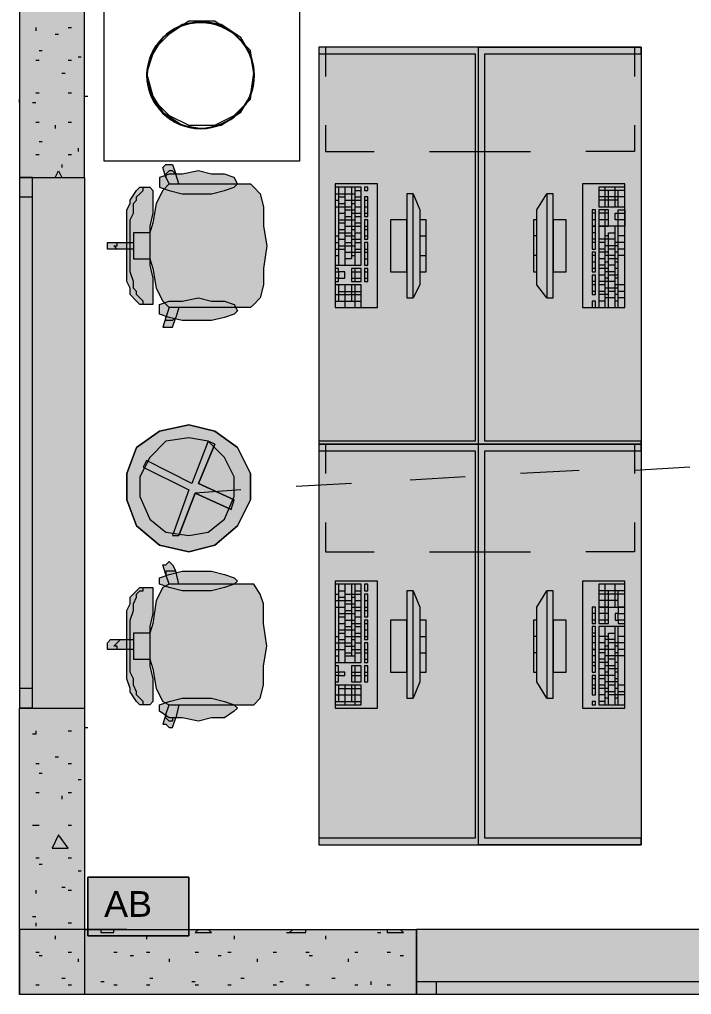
# Model space of a CAD drawing. Header units: inches. Extents: x 0.12 to 8.16, y 2.81 to 8.2.
# Drawn here: x 2.335 to 2.6792, y 4.9783 to 5.4775 of the extents above; entities that cross this region are included whole.
import ezdxf

# ---------------------------------------------------------------- set-up
doc = ezdxf.new("R2010")
doc.units = ezdxf.units.IN
doc.header["$MEASUREMENT"] = 0
for name, color, linetype, true_color in [('PDF_Geometry', 7, 'Continuous', 0x029e21), ('PDF_Solid Fills', 7, 'Continuous', 0xffffff), ('PDF_Text', 7, 'Continuous', 0x5555ff)]:
    doc.layers.add(name, color=color, linetype=linetype, true_color=true_color)
doc.styles.add('PDF F2', font='arial.ttf')

msp = doc.modelspace()

# ---------------------------------------------------------------- hatches: boundary and pattern name
at = {"layer": 'PDF_Solid Fills', "transparency": 33554559}
for points in [[(2.56833, 5.46), (2.48833, 5.46), (2.48833, 5.46333), (2.65333, 5.46333), (2.65333, 5.46), (2.57333, 5.46)], [(2.445, 5.39333), (2.45, 5.39333), (2.45333, 5.39333), (2.455, 5.39167), (2.45833, 5.38833), (2.45833, 5.38833), (2.46, 5.38167), (2.46, 5.37333), (2.46, 5.37167), (2.46167, 5.36167), (2.38, 5.36167), (2.38, 5.36333), (2.38167, 5.36333), (2.38667, 5.36333), (2.39333, 5.36333), (2.39333, 5.36833), (2.39667, 5.36833), (2.40167, 5.36833), (2.40333, 5.37333), (2.405, 5.38333), (2.40833, 5.39), (2.41167, 5.39333), (2.41, 5.39667), (2.40833, 5.40167), (2.41, 5.40333), (2.41167, 5.40333), (2.41333, 5.40333), (2.415, 5.39833), (2.41667, 5.39333)], [(2.42667, 5.4), (2.43333, 5.39833), (2.44, 5.39833), (2.445, 5.39667), (2.44667, 5.39333), (2.445, 5.39167), (2.44, 5.39), (2.43333, 5.38833), (2.42667, 5.38833), (2.41833, 5.38833), (2.41167, 5.39), (2.40667, 5.39167), (2.40667, 5.39333), (2.40667, 5.39667), (2.41167, 5.39833), (2.41833, 5.39833)], [(2.39, 5.37), (2.39, 5.38), (2.39167, 5.38333), (2.39167, 5.385), (2.395, 5.39), (2.39667, 5.39167), (2.40167, 5.39167), (2.40333, 5.39), (2.40333, 5.38833), (2.40333, 5.385), (2.40333, 5.37833), (2.40167, 5.37167), (2.40167, 5.36167), (2.39, 5.36167)], [(2.53333, 5.38833), (2.53667, 5.38833), (2.54, 5.38), (2.54, 5.375), (2.54333, 5.375), (2.54333, 5.34833), (2.54, 5.34833), (2.54, 5.34167), (2.53667, 5.335), (2.53333, 5.335), (2.53333, 5.34833), (2.525, 5.34833), (2.525, 5.375), (2.53333, 5.375)], [(2.60833, 5.335), (2.605, 5.335), (2.6, 5.34167), (2.6, 5.34833), (2.59833, 5.34833), (2.59833, 5.375), (2.6, 5.375), (2.6, 5.38), (2.605, 5.38833), (2.60833, 5.38833), (2.60833, 5.375), (2.615, 5.375), (2.615, 5.34833), (2.60833, 5.34833)], [(2.445, 5.33), (2.41667, 5.33), (2.415, 5.325), (2.41333, 5.32), (2.41167, 5.32), (2.41, 5.32), (2.40833, 5.32), (2.41, 5.325), (2.41167, 5.33), (2.40833, 5.33333), (2.405, 5.34), (2.40333, 5.35), (2.40167, 5.355), (2.39667, 5.355), (2.39333, 5.355), (2.39333, 5.36), (2.38667, 5.36), (2.38167, 5.36), (2.38, 5.36), (2.38, 5.36167), (2.46167, 5.36167), (2.46, 5.35), (2.46, 5.35), (2.46, 5.34167), (2.45833, 5.335), (2.45833, 5.335), (2.455, 5.33167), (2.45333, 5.33), (2.45, 5.33)], [(2.39, 5.35333), (2.39, 5.36167), (2.40167, 5.36167), (2.40167, 5.35167), (2.40333, 5.345), (2.40333, 5.33833), (2.40333, 5.335), (2.40333, 5.33167), (2.40167, 5.33167), (2.39667, 5.33167), (2.395, 5.33333), (2.39167, 5.33667), (2.39167, 5.34), (2.39, 5.34333)], [(2.42667, 5.32333), (2.41833, 5.32333), (2.41167, 5.325), (2.40667, 5.32667), (2.40667, 5.32833), (2.40667, 5.33167), (2.41167, 5.33333), (2.41833, 5.33333), (2.42667, 5.335), (2.43333, 5.33333), (2.44, 5.33333), (2.445, 5.33167), (2.44667, 5.32833), (2.445, 5.32667), (2.44, 5.325), (2.43333, 5.32333)], [(2.42167, 5.21333), (2.41, 5.215), (2.40167, 5.22167), (2.39667, 5.23333), (2.39667, 5.24333), (2.40167, 5.25333), (2.41, 5.26167), (2.42167, 5.26333), (2.43167, 5.26167), (2.44, 5.25333), (2.445, 5.24333), (2.445, 5.23333), (2.44, 5.22167), (2.43167, 5.215)], [(2.42167, 5.26333), (2.43167, 5.26167), (2.44, 5.25333), (2.445, 5.24333), (2.445, 5.23333), (2.44, 5.22167), (2.43167, 5.215), (2.42167, 5.21333), (2.41, 5.215), (2.40167, 5.22167), (2.39667, 5.23333), (2.39667, 5.24333), (2.40167, 5.25333), (2.41, 5.26167)], [(2.445, 5.18833), (2.45, 5.18833), (2.45333, 5.18833), (2.455, 5.18833), (2.45833, 5.18333), (2.45833, 5.18333), (2.46, 5.17833), (2.46, 5.16833), (2.46, 5.16833), (2.46167, 5.15667), (2.38, 5.15667), (2.38, 5.15833), (2.38167, 5.16), (2.38667, 5.16), (2.39333, 5.16), (2.39333, 5.16333), (2.39667, 5.16333), (2.40167, 5.16333), (2.40333, 5.16833), (2.405, 5.18), (2.40833, 5.18667), (2.41167, 5.18833), (2.41, 5.19333), (2.40833, 5.19833), (2.41, 5.19833), (2.41167, 5.2), (2.41333, 5.19833), (2.415, 5.195), (2.41667, 5.18833)], [(2.42667, 5.195), (2.43333, 5.195), (2.44, 5.19333), (2.445, 5.19167), (2.44667, 5.19), (2.445, 5.18833), (2.44, 5.18667), (2.43333, 5.185), (2.42667, 5.185), (2.41833, 5.185), (2.41167, 5.18667), (2.40667, 5.18833), (2.40667, 5.19), (2.40667, 5.19167), (2.41167, 5.19333), (2.41833, 5.195)], [(2.39, 5.165), (2.39, 5.175), (2.39167, 5.17833), (2.39167, 5.18167), (2.395, 5.185), (2.39667, 5.18667), (2.40167, 5.18667), (2.40333, 5.18667), (2.40333, 5.18333), (2.40333, 5.18), (2.40333, 5.17333), (2.40167, 5.16667), (2.40167, 5.15667), (2.39, 5.15667)], [(2.53333, 5.185), (2.53667, 5.185), (2.54, 5.17667), (2.54, 5.17), (2.54333, 5.17), (2.54333, 5.14333), (2.54, 5.14333), (2.54, 5.13833), (2.53667, 5.13), (2.53333, 5.13), (2.53333, 5.14333), (2.525, 5.14333), (2.525, 5.17), (2.53333, 5.17)], [(2.60833, 5.13), (2.605, 5.13), (2.6, 5.13833), (2.6, 5.14333), (2.59833, 5.14333), (2.59833, 5.17), (2.6, 5.17), (2.6, 5.17667), (2.605, 5.185), (2.60833, 5.185), (2.60833, 5.17), (2.615, 5.17), (2.615, 5.14333), (2.60833, 5.14333)], [(2.445, 5.12667), (2.41667, 5.12667), (2.415, 5.12), (2.41333, 5.115), (2.41167, 5.115), (2.41, 5.11667), (2.40833, 5.11667), (2.41, 5.12167), (2.41167, 5.12667), (2.40833, 5.12833), (2.405, 5.135), (2.40333, 5.145), (2.40167, 5.15), (2.39667, 5.15), (2.39333, 5.15), (2.39333, 5.155), (2.38667, 5.155), (2.38167, 5.155), (2.38, 5.155), (2.38, 5.15667), (2.46167, 5.15667), (2.46, 5.14667), (2.46, 5.14667), (2.46, 5.13667), (2.45833, 5.13), (2.45833, 5.13), (2.455, 5.12667), (2.45333, 5.12667), (2.45, 5.12667)], [(2.39, 5.15), (2.39, 5.15667), (2.40167, 5.15667), (2.40167, 5.14667), (2.40333, 5.14), (2.40333, 5.135), (2.40333, 5.13), (2.40333, 5.12833), (2.40167, 5.12667), (2.39667, 5.12667), (2.395, 5.12833), (2.39167, 5.13333), (2.39167, 5.135), (2.39, 5.14)], [(2.42667, 5.11833), (2.41833, 5.12), (2.41167, 5.12), (2.40667, 5.12333), (2.40667, 5.125), (2.40667, 5.12667), (2.41167, 5.12833), (2.41833, 5.13), (2.42667, 5.13), (2.43333, 5.13), (2.44, 5.12833), (2.445, 5.12667), (2.44667, 5.125), (2.445, 5.12333), (2.44, 5.12), (2.43333, 5.12)], [(2.57333, 5.05833), (2.65333, 5.05833), (2.65333, 5.055), (2.48833, 5.055), (2.48833, 5.05833), (2.56833, 5.05833)]]:
    msp.add_hatch(color=256, dxfattribs=at).paths.add_polyline_path(points)
at = {"layer": 'PDF_Solid Fills', "true_color": 0xaaaaaa, "transparency": 33554559}
for points in [[(2.42167, 5.27), (2.435, 5.26667), (2.44667, 5.25833), (2.45333, 5.245), (2.45333, 5.23167), (2.44667, 5.21833), (2.435, 5.20833), (2.42167, 5.205), (2.40667, 5.20833), (2.395, 5.21833), (2.39, 5.23167), (2.39, 5.245), (2.395, 5.25833), (2.40667, 5.26667)], [(2.445, 5.23167), (2.44333, 5.22667), (2.425, 5.235), (2.41667, 5.21333), (2.41333, 5.21333), (2.42167, 5.23667), (2.39833, 5.24833), (2.4, 5.25167), (2.42333, 5.24), (2.43167, 5.26167), (2.435, 5.26), (2.42667, 5.24)]]:
    msp.add_hatch(color=253, dxfattribs=at).paths.add_polyline_path(points)

# ---------------------------------------------------------------- linework, layer by layer
at = {"layer": 'PDF_Geometry', "color": 7, "lineweight": 13}
for points in [[(2.34167, 5.60667), (2.335, 5.60667), (2.34167, 5.60667), (2.335, 5.60667), (2.335, 5.52333), (2.335, 5.51), (2.335, 5.39667), (2.34167, 5.39667), (2.36833, 5.39667), (2.36833, 5.51), (2.36833, 5.52333), (2.36833, 5.60667), (2.34167, 5.60667), (2.36833, 5.60667)], [(2.34167, 5.39667), (2.36833, 5.39667)], [(2.62167, 5.24667), (2.59167, 5.245)], [(2.67833, 5.24833), (2.65, 5.24667)], [(2.56333, 5.24333), (2.535, 5.24167)], [(2.44833, 5.23667), (2.425, 5.235)], [(2.505, 5.24), (2.47667, 5.23833)], [(2.34167, 5.125), (2.36833, 5.125)], [(2.53833, 4.985), (2.53833, 5.01167)]]:
    msp.add_lwpolyline(points, dxfattribs=at)
at = {"layer": 'PDF_Geometry', "color": 1, "lineweight": 13}
for points in [[(2.37833, 5.49), (2.47833, 5.49), (2.47833, 5.405), (2.37833, 5.405)], [(2.455, 5.45), (2.45333, 5.46), (2.44833, 5.46833), (2.43833, 5.475), (2.42833, 5.47667), (2.41833, 5.475), (2.40833, 5.46833), (2.40333, 5.46), (2.4, 5.45), (2.40333, 5.43833), (2.40833, 5.43), (2.41833, 5.42333), (2.42833, 5.42167), (2.43833, 5.42333), (2.44833, 5.43), (2.45333, 5.43833)], [(2.37, 5.03833), (2.42167, 5.03833), (2.42167, 5.00833), (2.37, 5.00833)]]:
    msp.add_lwpolyline(points, close=True, dxfattribs=at)
at = {"layer": 'PDF_Geometry', "color": 7, "lineweight": 13}
for points in [[(2.455, 5.45), (2.45333, 5.46167), (2.445, 5.47), (2.435, 5.47667), (2.42167, 5.47667), (2.41167, 5.47), (2.40333, 5.46167), (2.4, 5.45), (2.40333, 5.43667), (2.41167, 5.42833), (2.42167, 5.42333), (2.435, 5.42333), (2.445, 5.42833), (2.45333, 5.43667)], [(2.34167, 5.39667), (2.335, 5.39667)], [(2.53833, 4.985), (2.53833, 4.97833), (2.335, 4.97833), (2.335, 5.01167), (2.335, 5.125), (2.34167, 5.125), (2.36833, 5.125), (2.36833, 5.01167), (2.53833, 5.01167)], [(2.34167, 5.125), (2.335, 5.125)], [(2.42167, 5.00833), (2.42167, 5.03833), (2.37, 5.03833), (2.37, 5.00833)], [(2.53833, 4.985), (2.53833, 4.97833)]]:
    msp.add_lwpolyline(points, close=True, dxfattribs=at)
at = {"layer": 'PDF_Geometry', "color": 54, "lineweight": 13, "true_color": 0x9f9f00}
for points in [[(2.34333, 5.47333), (2.34333, 5.47167)], [(2.36, 5.47333), (2.36167, 5.47333)], [(2.35333, 5.47), (2.355, 5.47)], [(2.345, 5.46167), (2.34667, 5.46167)], [(2.34333, 5.45667), (2.345, 5.45667)], [(2.36, 5.45667), (2.36167, 5.45667)], [(2.365, 5.45833), (2.36667, 5.45833)], [(2.35667, 5.45), (2.35833, 5.45)], [(2.335, 5.435), (2.335, 5.43667)], [(2.34333, 5.44), (2.345, 5.44)], [(2.36, 5.44), (2.36167, 5.44)], [(2.36833, 5.43833), (2.37, 5.43833)], [(2.335, 5.435), (2.335, 5.435)], [(2.34167, 5.435), (2.34333, 5.435)], [(2.34333, 5.425), (2.345, 5.425)], [(2.35333, 5.42333), (2.35333, 5.42167)], [(2.36, 5.425), (2.36167, 5.425)], [(2.345, 5.415), (2.34667, 5.415)], [(2.365, 5.41167), (2.365, 5.41)], [(2.34333, 5.40833), (2.345, 5.40833)], [(2.36, 5.40833), (2.36167, 5.40833)], [(2.35667, 5.40333), (2.35667, 5.40167)], [(2.35333, 5.39667), (2.355, 5.4), (2.35667, 5.39667)], [(2.34333, 5.11333), (2.34333, 5.11167), (2.34167, 5.11167)], [(2.36, 5.11333), (2.36167, 5.11333)], [(2.36833, 5.115), (2.37, 5.115)], [(2.335, 5.095), (2.335, 5.09667)], [(2.34333, 5.09667), (2.345, 5.09667)], [(2.35333, 5.1), (2.355, 5.1)], [(2.36, 5.09667), (2.36167, 5.09667)], [(2.335, 5.095), (2.335, 5.095)], [(2.345, 5.09167), (2.34667, 5.09167)], [(2.365, 5.08833), (2.36667, 5.08833)], [(2.34333, 5.08167), (2.345, 5.08167)], [(2.36, 5.08167), (2.36167, 5.08167)], [(2.35667, 5.08), (2.35667, 5.07833)], [(2.36833, 5.06833), (2.36833, 5.06667)], [(2.34167, 5.065), (2.34333, 5.065), (2.345, 5.065)], [(2.36, 5.065), (2.36167, 5.065)], [(2.35333, 5.05333), (2.355, 5.05333)], [(2.34333, 5.04833), (2.345, 5.04833)], [(2.36, 5.04833), (2.36167, 5.04833)], [(2.345, 5.045), (2.34667, 5.045)], [(2.365, 5.04167), (2.36667, 5.04167)], [(2.34333, 5.03167), (2.34333, 5.03)], [(2.35667, 5.03333), (2.35833, 5.03333)], [(2.36, 5.03167), (2.36167, 5.03167)], [(2.36833, 5.02167), (2.36833, 5.02)], [(2.34167, 5.01833), (2.34333, 5.01833)], [(2.335, 5.01), (2.335, 5.01167)], [(2.34333, 5.015), (2.34333, 5.01333)], [(2.36, 5.015), (2.36167, 5.015)], [(2.37667, 5.01167), (2.37667, 5.01), (2.38333, 5.01), (2.38333, 5.01167)], [(2.42667, 5.01167), (2.425, 5.01), (2.43333, 5.01), (2.43167, 5.01167)], [(2.475, 5.01167), (2.47333, 5.01), (2.48167, 5.01), (2.48167, 5.01167)], [(2.52333, 5.01167), (2.52333, 5.01), (2.53167, 5.01), (2.53, 5.01167)], [(2.335, 5.01), (2.335, 5.01)], [(2.35333, 5.00833), (2.35333, 5.00667)], [(2.38, 5.01), (2.38167, 5.01)], [(2.4, 5.00833), (2.4, 5.00667)], [(2.425, 5.01), (2.42667, 5.01)], [(2.445, 5.00833), (2.445, 5.00667)], [(2.47167, 5.01), (2.47333, 5.01)], [(2.49167, 5.00833), (2.49167, 5.00667)], [(2.51833, 5.01), (2.52, 5.01)], [(2.53833, 5.00833), (2.53833, 5.00667)], [(2.34333, 5), (2.345, 5)], [(2.345, 4.99833), (2.34667, 4.99833)], [(2.36, 5), (2.36167, 5)], [(2.365, 4.99667), (2.365, 4.995)], [(2.38333, 5), (2.385, 5)], [(2.39167, 4.99833), (2.39333, 4.99833)], [(2.4, 5), (2.40167, 5)], [(2.41167, 4.99667), (2.41167, 4.995)], [(2.425, 5), (2.42667, 5)], [(2.43667, 4.99833), (2.43833, 4.99833)], [(2.44167, 5), (2.44333, 5)], [(2.45667, 4.99667), (2.45667, 4.995)], [(2.465, 5), (2.46667, 5)], [(2.48167, 5), (2.48333, 5)], [(2.48333, 4.99833), (2.485, 4.99833)], [(2.50333, 4.99667), (2.50333, 4.995)], [(2.50667, 5), (2.50833, 5)], [(2.52333, 5), (2.525, 5)], [(2.53, 4.99833), (2.53167, 4.99833)], [(2.34333, 4.98333), (2.345, 4.98333)], [(2.35667, 4.98667), (2.35833, 4.98667)], [(2.36, 4.98333), (2.36167, 4.98333)], [(2.37667, 4.985), (2.37833, 4.985)], [(2.38333, 4.98333), (2.385, 4.98333)], [(2.4, 4.98333), (2.40167, 4.98333)], [(2.40167, 4.98667), (2.40333, 4.98667)], [(2.42333, 4.985), (2.425, 4.985)], [(2.425, 4.98333), (2.42667, 4.98333)], [(2.44167, 4.98333), (2.44333, 4.98333)], [(2.44833, 4.98667), (2.45, 4.98667)], [(2.465, 4.98333), (2.46667, 4.98333)], [(2.46833, 4.985), (2.47, 4.985)], [(2.48167, 4.98333), (2.48333, 4.98333)], [(2.495, 4.98667), (2.49667, 4.98667)], [(2.50667, 4.98333), (2.50833, 4.98333)], [(2.515, 4.985), (2.515, 4.98333)], [(2.52333, 4.98333), (2.525, 4.98333)]]:
    msp.add_lwpolyline(points, dxfattribs=at)
at = {"layer": 'PDF_Geometry', "lineweight": 9}
for points in [[(2.57, 5.26), (2.57, 5.46333), (2.48833, 5.46333), (2.48833, 5.26)], [(2.56833, 5.25667), (2.56833, 5.05833), (2.48833, 5.05833), (2.48833, 5.055), (2.65333, 5.055), (2.65333, 5.05833), (2.57333, 5.05833), (2.57333, 5.25667), (2.65333, 5.25667), (2.65333, 5.26167), (2.57333, 5.26167), (2.57333, 5.46), (2.65333, 5.46), (2.65333, 5.46333), (2.48833, 5.46333), (2.48833, 5.46), (2.56833, 5.46), (2.56833, 5.26167), (2.48833, 5.26167), (2.48833, 5.25667)], [(2.57, 5.26), (2.57, 5.46333), (2.65333, 5.46333), (2.65333, 5.26)], [(2.42667, 5.4), (2.41833, 5.39833), (2.41167, 5.39833), (2.40667, 5.39667), (2.40667, 5.39333), (2.40667, 5.39167), (2.41167, 5.39), (2.41833, 5.38833), (2.42667, 5.38833), (2.43333, 5.38833), (2.44, 5.39), (2.445, 5.39167), (2.44667, 5.39333), (2.445, 5.39667), (2.44, 5.39833), (2.43333, 5.39833)], [(2.40333, 5.37833), (2.40167, 5.37167), (2.40167, 5.36167), (2.40167, 5.35167), (2.40333, 5.345), (2.40333, 5.33833), (2.40333, 5.335), (2.40333, 5.33167), (2.40167, 5.33167), (2.39667, 5.33167), (2.395, 5.33333), (2.39167, 5.33667), (2.39167, 5.34), (2.39, 5.34333), (2.39, 5.35333), (2.39, 5.36167), (2.39, 5.37), (2.39, 5.38), (2.39167, 5.38333), (2.39167, 5.385), (2.395, 5.39), (2.39667, 5.39167), (2.40167, 5.39167), (2.40333, 5.39), (2.40333, 5.38833), (2.40333, 5.385)], [(2.51833, 5.39333), (2.49667, 5.39333), (2.49667, 5.33), (2.51833, 5.33)], [(2.49667, 5.39167), (2.49667, 5.35167), (2.51, 5.35167), (2.51, 5.39167)], [(2.51167, 5.39167), (2.51167, 5.39), (2.51333, 5.39), (2.51333, 5.39167)], [(2.62333, 5.33), (2.645, 5.33), (2.645, 5.39333), (2.62333, 5.39333)], [(2.645, 5.38167), (2.645, 5.39167), (2.63167, 5.39167), (2.63167, 5.38167)], [(2.51167, 5.38667), (2.51167, 5.37667), (2.51333, 5.37667), (2.51333, 5.38667)], [(2.53333, 5.38833), (2.53333, 5.335), (2.53667, 5.335), (2.53667, 5.38833)], [(2.60833, 5.335), (2.60833, 5.38833), (2.605, 5.38833), (2.605, 5.335)], [(2.63, 5.37167), (2.63, 5.38), (2.62833, 5.38), (2.62833, 5.37167)], [(2.63667, 5.37167), (2.63667, 5.38), (2.63167, 5.38), (2.63167, 5.37167)], [(2.51167, 5.375), (2.51167, 5.365), (2.51333, 5.365), (2.51333, 5.375)], [(2.525, 5.375), (2.525, 5.34833), (2.53333, 5.34833), (2.53333, 5.375)], [(2.54, 5.375), (2.54, 5.34833), (2.54333, 5.34833), (2.54333, 5.375)], [(2.6, 5.34833), (2.6, 5.375), (2.59833, 5.375), (2.59833, 5.34833)], [(2.615, 5.34833), (2.615, 5.375), (2.60833, 5.375), (2.60833, 5.34833)], [(2.63, 5.36), (2.63, 5.37167), (2.62833, 5.37167), (2.62833, 5.36)], [(2.645, 5.33), (2.645, 5.37167), (2.63167, 5.37167), (2.63167, 5.33)], [(2.51167, 5.36333), (2.51167, 5.35167), (2.51333, 5.35167), (2.51333, 5.36333)], [(2.63, 5.34833), (2.63, 5.35833), (2.62833, 5.35833), (2.62833, 5.34833)], [(2.49667, 5.35), (2.49667, 5.34333), (2.49833, 5.34333), (2.49833, 5.345), (2.50167, 5.345), (2.50167, 5.34833), (2.49833, 5.34833), (2.49833, 5.35)], [(2.505, 5.35), (2.505, 5.34333), (2.51, 5.34333), (2.51, 5.35)], [(2.51167, 5.35), (2.51167, 5.34333), (2.51333, 5.34333), (2.51333, 5.35)], [(2.63, 5.33667), (2.63, 5.34667), (2.62833, 5.34667), (2.62833, 5.33667)], [(2.49667, 5.34167), (2.49667, 5.33), (2.51, 5.33), (2.51, 5.34167)], [(2.42667, 5.32333), (2.41833, 5.32333), (2.41167, 5.325), (2.40667, 5.32667), (2.40667, 5.32833), (2.40667, 5.33167), (2.41167, 5.33333), (2.41833, 5.33333), (2.42667, 5.335), (2.43333, 5.33333), (2.44, 5.33333), (2.445, 5.33167), (2.44667, 5.32833), (2.445, 5.32667), (2.44, 5.325), (2.43333, 5.32333)], [(2.63, 5.33), (2.63, 5.33333), (2.62833, 5.33333), (2.62833, 5.33)], [(2.57, 5.055), (2.57, 5.26), (2.48833, 5.26), (2.48833, 5.055)], [(2.57, 5.055), (2.57, 5.26), (2.65333, 5.26), (2.65333, 5.055)], [(2.40333, 5.17333), (2.40167, 5.16667), (2.40167, 5.15667), (2.40167, 5.14667), (2.40333, 5.14), (2.40333, 5.135), (2.40333, 5.13), (2.40333, 5.12833), (2.40167, 5.12667), (2.39667, 5.12667), (2.395, 5.12833), (2.39167, 5.13333), (2.39167, 5.135), (2.39, 5.14), (2.39, 5.15), (2.39, 5.15667), (2.39, 5.165), (2.39, 5.175), (2.39167, 5.17833), (2.39167, 5.18167), (2.395, 5.185), (2.39667, 5.18667), (2.40167, 5.18667), (2.40333, 5.18667), (2.40333, 5.18333), (2.40333, 5.18)], [(2.51833, 5.19), (2.49667, 5.19), (2.49667, 5.125), (2.51833, 5.125)], [(2.49667, 5.18833), (2.49667, 5.14833), (2.51, 5.14833), (2.51, 5.18833)], [(2.51167, 5.18833), (2.51167, 5.185), (2.51333, 5.185), (2.51333, 5.18833)], [(2.62333, 5.125), (2.645, 5.125), (2.645, 5.19), (2.62333, 5.19)], [(2.645, 5.17667), (2.645, 5.18833), (2.63167, 5.18833), (2.63167, 5.17667)], [(2.51167, 5.18333), (2.51167, 5.17167), (2.51333, 5.17167), (2.51333, 5.18333)], [(2.53333, 5.185), (2.53333, 5.13), (2.53667, 5.13), (2.53667, 5.185)], [(2.60833, 5.13), (2.60833, 5.185), (2.605, 5.185), (2.605, 5.13)], [(2.63, 5.16833), (2.63, 5.17667), (2.62833, 5.17667), (2.62833, 5.16833)], [(2.63667, 5.16833), (2.63667, 5.17667), (2.63167, 5.17667), (2.63167, 5.16833)], [(2.51167, 5.17), (2.51167, 5.16), (2.51333, 5.16), (2.51333, 5.17)], [(2.525, 5.17), (2.525, 5.14333), (2.53333, 5.14333), (2.53333, 5.17)], [(2.54, 5.17), (2.54, 5.14333), (2.54333, 5.14333), (2.54333, 5.17)], [(2.6, 5.14333), (2.6, 5.17), (2.59833, 5.17), (2.59833, 5.14333)], [(2.615, 5.14333), (2.615, 5.17), (2.60833, 5.17), (2.60833, 5.14333)], [(2.63, 5.155), (2.63, 5.16667), (2.62833, 5.16667), (2.62833, 5.155)], [(2.645, 5.12667), (2.645, 5.16667), (2.63167, 5.16667), (2.63167, 5.12667)], [(2.51167, 5.15833), (2.51167, 5.14833), (2.51333, 5.14833), (2.51333, 5.15833)], [(2.63, 5.14333), (2.63, 5.155), (2.62833, 5.155), (2.62833, 5.14333)], [(2.49667, 5.14667), (2.49667, 5.13833), (2.49833, 5.13833), (2.49833, 5.14167), (2.50167, 5.14167), (2.50167, 5.14333), (2.49833, 5.14333), (2.49833, 5.14667)], [(2.505, 5.14667), (2.505, 5.13833), (2.51, 5.13833), (2.51, 5.14667)], [(2.51167, 5.14667), (2.51167, 5.13833), (2.51333, 5.13833), (2.51333, 5.14667)], [(2.63, 5.13167), (2.63, 5.14167), (2.62833, 5.14167), (2.62833, 5.13167)], [(2.49667, 5.13667), (2.49667, 5.12667), (2.51, 5.12667), (2.51, 5.13667)], [(2.42667, 5.11833), (2.41833, 5.12), (2.41167, 5.12), (2.40667, 5.12333), (2.40667, 5.125), (2.40667, 5.12667), (2.41167, 5.12833), (2.41833, 5.13), (2.42667, 5.13), (2.43333, 5.13), (2.44, 5.12833), (2.445, 5.12667), (2.44667, 5.125), (2.445, 5.12333), (2.44, 5.12), (2.43333, 5.12)], [(2.63, 5.12667), (2.63, 5.12833), (2.62833, 5.12833), (2.62833, 5.12667)]]:
    msp.add_lwpolyline(points, close=True, dxfattribs=at)
for points in [[(2.49167, 5.46333), (2.49167, 5.44833)], [(2.65, 5.46333), (2.65, 5.44833)], [(2.49167, 5.42333), (2.49167, 5.41), (2.51667, 5.41)], [(2.65, 5.42333), (2.65, 5.41), (2.625, 5.41)], [(2.545, 5.41), (2.57, 5.41), (2.59667, 5.41)], [(2.41667, 5.39333), (2.415, 5.39833), (2.41333, 5.4), (2.41167, 5.4), (2.41, 5.39833), (2.41, 5.39667), (2.40833, 5.40167), (2.41, 5.40333), (2.41167, 5.40333), (2.41333, 5.40333), (2.415, 5.39833)], [(2.41, 5.39833), (2.41, 5.39833)], [(2.41, 5.39667), (2.41167, 5.39333), (2.41667, 5.39333), (2.445, 5.39333), (2.45, 5.39333), (2.45333, 5.39333), (2.455, 5.39167), (2.45833, 5.38833), (2.46, 5.38167), (2.46, 5.37333), (2.46, 5.37167), (2.46167, 5.36167), (2.46, 5.35), (2.46, 5.34167), (2.45833, 5.335), (2.455, 5.33167), (2.45333, 5.33), (2.45, 5.33), (2.445, 5.33), (2.41667, 5.33), (2.41167, 5.33), (2.41, 5.325)], [(2.41167, 5.4), (2.41167, 5.4)], [(2.41333, 5.4), (2.41333, 5.4)], [(2.41333, 5.4), (2.41333, 5.4)], [(2.39833, 5.33167), (2.39833, 5.33333), (2.39667, 5.335), (2.395, 5.33667), (2.395, 5.33833), (2.39333, 5.34), (2.39333, 5.34333), (2.39167, 5.34833), (2.39167, 5.35333), (2.39167, 5.35667), (2.39167, 5.36167), (2.39167, 5.36667), (2.39167, 5.37), (2.39167, 5.375), (2.39333, 5.37833), (2.39333, 5.38333), (2.395, 5.385), (2.395, 5.38667), (2.39667, 5.38833), (2.39833, 5.39), (2.39833, 5.39167)], [(2.41167, 5.39333), (2.40833, 5.39), (2.405, 5.38333), (2.40333, 5.37333), (2.40167, 5.36833), (2.40167, 5.36167), (2.40167, 5.355), (2.40333, 5.35), (2.405, 5.34), (2.40833, 5.33333), (2.41167, 5.33)], [(2.41167, 5.39333), (2.41167, 5.39333)], [(2.49833, 5.39167), (2.49833, 5.35167)], [(2.505, 5.39167), (2.505, 5.355), (2.50167, 5.355)], [(2.50167, 5.39167), (2.50167, 5.35167)], [(2.50667, 5.39167), (2.50667, 5.35167)], [(2.635, 5.38167), (2.635, 5.39167)], [(2.64, 5.38167), (2.64, 5.39167)], [(2.39833, 5.39), (2.39833, 5.39)], [(2.45833, 5.38833), (2.45833, 5.38833)], [(2.49667, 5.38833), (2.49833, 5.38833), (2.50167, 5.38833), (2.505, 5.38833), (2.50667, 5.38833)], [(2.49833, 5.38667), (2.50167, 5.38667)], [(2.50667, 5.39), (2.51, 5.39)], [(2.50667, 5.38667), (2.51, 5.38667)], [(2.53667, 5.38833), (2.54, 5.38), (2.54, 5.34167), (2.53667, 5.335)], [(2.605, 5.335), (2.6, 5.34167), (2.6, 5.38), (2.605, 5.38833)], [(2.645, 5.39), (2.63167, 5.39)], [(2.645, 5.38667), (2.63167, 5.38667)], [(2.63667, 5.38167), (2.63667, 5.39)], [(2.64167, 5.38167), (2.64167, 5.39)], [(2.49667, 5.385), (2.49833, 5.385)], [(2.49667, 5.38167), (2.49833, 5.38167), (2.50167, 5.38167), (2.505, 5.38167)], [(2.49833, 5.38333), (2.50167, 5.38333)], [(2.50167, 5.385), (2.505, 5.385), (2.50667, 5.385), (2.51, 5.385)], [(2.505, 5.38333), (2.50667, 5.38333)], [(2.50667, 5.38167), (2.51, 5.38167)], [(2.51167, 5.385), (2.51333, 5.385)], [(2.51167, 5.38167), (2.51333, 5.38167)], [(2.64167, 5.385), (2.63167, 5.385)], [(2.49833, 5.37833), (2.50167, 5.37833)], [(2.50167, 5.38), (2.505, 5.38), (2.50667, 5.38)], [(2.50167, 5.37667), (2.505, 5.37667)], [(2.505, 5.37833), (2.50667, 5.37833), (2.51, 5.37833)], [(2.50667, 5.37667), (2.51, 5.37667)], [(2.51167, 5.37833), (2.51333, 5.37833)], [(2.63, 5.37833), (2.62833, 5.37833)], [(2.63667, 5.37833), (2.63167, 5.37833)], [(2.635, 5.33), (2.635, 5.37167), (2.635, 5.38)], [(2.64167, 5.33), (2.64167, 5.37167), (2.64167, 5.375), (2.64, 5.375), (2.64, 5.37833), (2.64167, 5.37833), (2.64167, 5.38), (2.645, 5.38), (2.645, 5.37167), (2.64167, 5.37167)], [(2.645, 5.375), (2.64167, 5.375), (2.64167, 5.37833), (2.645, 5.37833)], [(2.49833, 5.375), (2.50167, 5.375), (2.505, 5.375), (2.50667, 5.375)], [(2.49833, 5.37333), (2.50167, 5.37333)], [(2.50167, 5.37167), (2.505, 5.37167), (2.50667, 5.37167), (2.51, 5.37167)], [(2.50667, 5.37333), (2.51, 5.37333)], [(2.51167, 5.37167), (2.51333, 5.37167)], [(2.63, 5.375), (2.62833, 5.375)], [(2.63667, 5.375), (2.63167, 5.375)], [(2.64, 5.33), (2.64, 5.37167)], [(2.40167, 5.36833), (2.39667, 5.36833), (2.39333, 5.36833), (2.39333, 5.36333), (2.39333, 5.36167), (2.39333, 5.36), (2.39333, 5.355), (2.39667, 5.355), (2.40167, 5.355)], [(2.49667, 5.36667), (2.49833, 5.36667)], [(2.49833, 5.37), (2.50167, 5.37)], [(2.49833, 5.36833), (2.50167, 5.36833), (2.505, 5.36833)], [(2.50167, 5.36667), (2.505, 5.36667), (2.50667, 5.36667)], [(2.505, 5.37), (2.50667, 5.37)], [(2.50667, 5.36833), (2.51, 5.36833)], [(2.51167, 5.37), (2.51333, 5.37)], [(2.51167, 5.36667), (2.51333, 5.36667)], [(2.54, 5.36667), (2.54333, 5.36667)], [(2.6, 5.36667), (2.59833, 5.36667)], [(2.63, 5.36833), (2.62833, 5.36833)], [(2.63667, 5.36667), (2.635, 5.36667)], [(2.63667, 5.33), (2.63667, 5.36833), (2.64, 5.36833)], [(2.645, 5.36667), (2.64167, 5.36667)], [(2.38667, 5.36), (2.38167, 5.36), (2.38, 5.36), (2.38, 5.36167), (2.38, 5.36333), (2.38167, 5.36333), (2.38667, 5.36333)], [(2.39333, 5.36), (2.38667, 5.36), (2.385, 5.36), (2.38333, 5.36167), (2.385, 5.36167), (2.385, 5.36333), (2.38667, 5.36333), (2.39333, 5.36333)], [(2.385, 5.36333), (2.385, 5.36333)], [(2.49667, 5.36333), (2.49833, 5.36333)], [(2.49833, 5.365), (2.50167, 5.365)], [(2.49833, 5.36167), (2.50167, 5.36167), (2.505, 5.36167), (2.50667, 5.36167)], [(2.50167, 5.36333), (2.505, 5.36333)], [(2.505, 5.365), (2.50667, 5.365), (2.51, 5.365)], [(2.50667, 5.36333), (2.51, 5.36333)], [(2.63, 5.365), (2.62833, 5.365)], [(2.63, 5.36333), (2.62833, 5.36333)], [(2.64, 5.365), (2.63667, 5.365), (2.635, 5.365), (2.63167, 5.365)], [(2.635, 5.36333), (2.63167, 5.36333)], [(2.64167, 5.36167), (2.64, 5.36167), (2.63667, 5.36167), (2.635, 5.36167)], [(2.645, 5.36333), (2.64167, 5.36333), (2.64, 5.36333)], [(2.385, 5.36), (2.385, 5.36)], [(2.385, 5.36), (2.385, 5.36)], [(2.49667, 5.36), (2.49833, 5.36), (2.50167, 5.36)], [(2.49667, 5.35667), (2.49833, 5.35667)], [(2.50167, 5.35833), (2.505, 5.35833), (2.50667, 5.35833), (2.51, 5.35833)], [(2.505, 5.35667), (2.50667, 5.35667)], [(2.50667, 5.36), (2.51, 5.36)], [(2.51167, 5.36), (2.51333, 5.36)], [(2.51167, 5.35833), (2.51333, 5.35833)], [(2.54, 5.35667), (2.54333, 5.35667)], [(2.6, 5.35667), (2.59833, 5.35667)], [(2.63, 5.35667), (2.62833, 5.35667)], [(2.635, 5.36), (2.63167, 5.36)], [(2.63667, 5.35833), (2.635, 5.35833), (2.63167, 5.35833)], [(2.64, 5.35667), (2.63667, 5.35667), (2.635, 5.35667)], [(2.64, 5.36), (2.63667, 5.36)], [(2.64167, 5.35833), (2.64, 5.35833)], [(2.645, 5.36), (2.64167, 5.36)], [(2.645, 5.35667), (2.64167, 5.35667)], [(2.51167, 5.355), (2.51333, 5.355)], [(2.63, 5.35333), (2.62833, 5.35333)], [(2.635, 5.355), (2.63167, 5.355)], [(2.635, 5.35167), (2.63167, 5.35167)], [(2.63667, 5.35333), (2.635, 5.35333)], [(2.64167, 5.355), (2.64, 5.355), (2.63667, 5.355)], [(2.64, 5.35167), (2.63667, 5.35167)], [(2.64167, 5.35333), (2.64, 5.35333)], [(2.46, 5.35), (2.46, 5.35)], [(2.49667, 5.34833), (2.49833, 5.34833), (2.49833, 5.345), (2.49667, 5.345)], [(2.505, 5.34833), (2.51, 5.34833)], [(2.50667, 5.35), (2.50667, 5.34333)], [(2.51167, 5.34833), (2.51333, 5.34833)], [(2.63, 5.35), (2.62833, 5.35)], [(2.63667, 5.35), (2.635, 5.35), (2.63167, 5.35)], [(2.635, 5.34667), (2.63167, 5.34667)], [(2.64, 5.34833), (2.63667, 5.34833), (2.635, 5.34833)], [(2.64167, 5.34667), (2.64, 5.34667), (2.63667, 5.34667)], [(2.64167, 5.35), (2.64, 5.35)], [(2.49833, 5.34167), (2.49833, 5.33333)], [(2.50167, 5.34167), (2.50167, 5.33)], [(2.505, 5.345), (2.51, 5.345)], [(2.505, 5.34167), (2.505, 5.33333)], [(2.50667, 5.34167), (2.50667, 5.33)], [(2.51167, 5.345), (2.51333, 5.345)], [(2.63, 5.34333), (2.62833, 5.34333)], [(2.63, 5.34167), (2.62833, 5.34167)], [(2.64, 5.34333), (2.63667, 5.34333), (2.635, 5.34333), (2.63167, 5.34333)], [(2.635, 5.34167), (2.63167, 5.34167)], [(2.63667, 5.345), (2.635, 5.345)], [(2.64167, 5.345), (2.64, 5.345)], [(2.645, 5.34167), (2.64167, 5.34167), (2.64, 5.34167)], [(2.49667, 5.33667), (2.51, 5.33667)], [(2.49833, 5.33833), (2.51, 5.33833)], [(2.63, 5.33833), (2.62833, 5.33833)], [(2.635, 5.33833), (2.63167, 5.33833)], [(2.63667, 5.33667), (2.635, 5.33667), (2.63167, 5.33667)], [(2.64167, 5.34), (2.64, 5.34), (2.63667, 5.34), (2.635, 5.34)], [(2.64, 5.33833), (2.63667, 5.33833)], [(2.64167, 5.33667), (2.64, 5.33667)], [(2.645, 5.33833), (2.64167, 5.33833)], [(2.39833, 5.33167), (2.39833, 5.33167)], [(2.45833, 5.335), (2.45833, 5.335)], [(2.49667, 5.33333), (2.51, 5.33333)], [(2.635, 5.33333), (2.63167, 5.33333)], [(2.64, 5.335), (2.63667, 5.335), (2.635, 5.335)], [(2.64167, 5.33333), (2.64, 5.33333)], [(2.645, 5.335), (2.64167, 5.335)], [(2.41667, 5.33), (2.415, 5.325), (2.41333, 5.32333), (2.41167, 5.32333), (2.41, 5.32333), (2.41, 5.325), (2.40833, 5.32), (2.41, 5.32), (2.41167, 5.32), (2.41333, 5.32), (2.415, 5.325)], [(2.41167, 5.33), (2.41167, 5.33)], [(2.41, 5.325), (2.41, 5.325)], [(2.41167, 5.32333), (2.41167, 5.32333)], [(2.41333, 5.32333), (2.41333, 5.32333)], [(2.41333, 5.32333), (2.41333, 5.32333)], [(2.49167, 5.26), (2.49167, 5.245)], [(2.65, 5.26), (2.65, 5.245)], [(2.49167, 5.22), (2.49167, 5.205), (2.51667, 5.205)], [(2.65, 5.22), (2.65, 5.205), (2.625, 5.205)], [(2.545, 5.205), (2.57, 5.205), (2.59667, 5.205)], [(2.41667, 5.18833), (2.415, 5.195), (2.41333, 5.195), (2.41167, 5.195), (2.41, 5.195), (2.41, 5.19333), (2.40833, 5.19833), (2.41, 5.19833), (2.41167, 5.2), (2.41333, 5.19833), (2.415, 5.195)], [(2.41, 5.12167), (2.41167, 5.12667), (2.41667, 5.12667), (2.445, 5.12667), (2.45, 5.12667), (2.45333, 5.12667), (2.455, 5.12667), (2.45833, 5.13), (2.46, 5.13667), (2.46, 5.14667), (2.46167, 5.15667), (2.46, 5.16833), (2.46, 5.17833), (2.45833, 5.18333), (2.455, 5.18833), (2.45333, 5.18833), (2.45, 5.18833), (2.445, 5.18833), (2.44, 5.18667), (2.43333, 5.185), (2.42667, 5.185), (2.41833, 5.185), (2.41167, 5.18667), (2.40667, 5.18833), (2.40667, 5.19), (2.40667, 5.19167), (2.41167, 5.19333), (2.41833, 5.195), (2.42667, 5.195), (2.43333, 5.195), (2.44, 5.19333), (2.445, 5.19167), (2.44667, 5.19), (2.445, 5.18833), (2.41667, 5.18833), (2.41167, 5.18833), (2.41, 5.19333)], [(2.41, 5.19333), (2.41, 5.19333)], [(2.41167, 5.195), (2.41167, 5.195)], [(2.41333, 5.195), (2.41333, 5.195)], [(2.41333, 5.195), (2.41333, 5.195)], [(2.39833, 5.12667), (2.39833, 5.12833), (2.39667, 5.13), (2.395, 5.13167), (2.395, 5.13333), (2.39333, 5.13667), (2.39333, 5.14), (2.39167, 5.14333), (2.39167, 5.14833), (2.39167, 5.15333), (2.39167, 5.15667), (2.39167, 5.16167), (2.39167, 5.16667), (2.39167, 5.17), (2.39333, 5.175), (2.39333, 5.17833), (2.395, 5.18167), (2.395, 5.18333), (2.39667, 5.185), (2.39833, 5.185), (2.39833, 5.18667)], [(2.39833, 5.18667), (2.39833, 5.18667)], [(2.41167, 5.18833), (2.40833, 5.18667), (2.405, 5.18), (2.40333, 5.16833), (2.40167, 5.16333), (2.40167, 5.15667), (2.40167, 5.15), (2.40333, 5.145), (2.405, 5.135), (2.40833, 5.12833), (2.41167, 5.12667)], [(2.41167, 5.18833), (2.41167, 5.18833)], [(2.49833, 5.18833), (2.49833, 5.14833)], [(2.50167, 5.18833), (2.50167, 5.14833)], [(2.505, 5.18833), (2.505, 5.15167), (2.50667, 5.15167)], [(2.50667, 5.18833), (2.50667, 5.14833)], [(2.635, 5.16833), (2.635, 5.17667), (2.635, 5.18833)], [(2.64, 5.17667), (2.64, 5.18833)], [(2.45833, 5.18333), (2.45833, 5.18333)], [(2.49667, 5.18333), (2.49833, 5.18333)], [(2.49833, 5.185), (2.50167, 5.185)], [(2.49833, 5.18167), (2.50167, 5.18167)], [(2.50167, 5.18333), (2.505, 5.18333), (2.50667, 5.18333), (2.51, 5.18333)], [(2.505, 5.18167), (2.50667, 5.18167)], [(2.50667, 5.185), (2.51, 5.185)], [(2.53667, 5.185), (2.54, 5.17667), (2.54, 5.13833), (2.53667, 5.13)], [(2.605, 5.13), (2.6, 5.13833), (2.6, 5.17667), (2.605, 5.185)], [(2.645, 5.185), (2.63167, 5.185)], [(2.645, 5.18333), (2.63167, 5.18333)], [(2.63667, 5.17667), (2.63667, 5.185)], [(2.64167, 5.17667), (2.64167, 5.17333), (2.64, 5.17333), (2.64, 5.17), (2.64167, 5.17), (2.64167, 5.16833), (2.645, 5.16833), (2.645, 5.17667), (2.64167, 5.17667), (2.64167, 5.185)], [(2.49667, 5.18), (2.49833, 5.18), (2.50167, 5.18), (2.505, 5.18)], [(2.49667, 5.17667), (2.49833, 5.17667), (2.50167, 5.17667)], [(2.50167, 5.17833), (2.505, 5.17833), (2.50667, 5.17833)], [(2.505, 5.17667), (2.50667, 5.17667), (2.51, 5.17667)], [(2.50667, 5.18), (2.51, 5.18)], [(2.51167, 5.18), (2.51333, 5.18)], [(2.51167, 5.17667), (2.51333, 5.17667)], [(2.64167, 5.18), (2.63167, 5.18)], [(2.49833, 5.17333), (2.50167, 5.17333), (2.505, 5.17333), (2.50667, 5.17333)], [(2.49833, 5.17167), (2.50167, 5.17167)], [(2.50167, 5.175), (2.505, 5.175)], [(2.50667, 5.175), (2.51, 5.175)], [(2.50667, 5.17167), (2.51, 5.17167)], [(2.51167, 5.175), (2.51333, 5.175)], [(2.63, 5.17333), (2.62833, 5.17333)], [(2.63667, 5.17333), (2.63167, 5.17333)], [(2.645, 5.17), (2.64167, 5.17), (2.64167, 5.17333), (2.645, 5.17333)], [(2.46, 5.16833), (2.46, 5.16833)], [(2.49833, 5.16833), (2.50167, 5.16833)], [(2.50167, 5.17), (2.505, 5.17), (2.50667, 5.17)], [(2.50167, 5.16667), (2.505, 5.16667)], [(2.505, 5.16833), (2.50667, 5.16833), (2.51, 5.16833)], [(2.50667, 5.16667), (2.51, 5.16667)], [(2.51167, 5.16833), (2.51333, 5.16833)], [(2.63, 5.17), (2.62833, 5.17)], [(2.63667, 5.17), (2.63167, 5.17)], [(2.635, 5.12667), (2.635, 5.16667)], [(2.64, 5.12667), (2.64, 5.16667)], [(2.64167, 5.12667), (2.64167, 5.16667)], [(2.40167, 5.16333), (2.39667, 5.16333), (2.39333, 5.16333), (2.39333, 5.16), (2.39333, 5.15667), (2.39333, 5.155), (2.39333, 5.15), (2.39667, 5.15), (2.40167, 5.15)], [(2.49667, 5.16167), (2.49833, 5.16167)], [(2.49833, 5.165), (2.50167, 5.165), (2.505, 5.165), (2.50667, 5.165)], [(2.49833, 5.16333), (2.50167, 5.16333)], [(2.50167, 5.16167), (2.505, 5.16167), (2.50667, 5.16167), (2.51, 5.16167)], [(2.50667, 5.16333), (2.51, 5.16333)], [(2.51167, 5.165), (2.51333, 5.165)], [(2.51167, 5.16167), (2.51333, 5.16167)], [(2.54, 5.16167), (2.54333, 5.16167)], [(2.6, 5.16167), (2.59833, 5.16167)], [(2.63, 5.16333), (2.62833, 5.16333)], [(2.63, 5.16167), (2.62833, 5.16167)], [(2.63667, 5.16167), (2.635, 5.16167), (2.63167, 5.16167)], [(2.63667, 5.12667), (2.63667, 5.16333), (2.64, 5.16333)], [(2.645, 5.16167), (2.64167, 5.16167)], [(2.38667, 5.155), (2.38167, 5.155), (2.38, 5.155), (2.38, 5.15667), (2.38, 5.15833), (2.38167, 5.16), (2.38667, 5.16)], [(2.39333, 5.155), (2.38667, 5.155), (2.385, 5.155), (2.385, 5.15667), (2.38333, 5.15667), (2.385, 5.15833), (2.38667, 5.16), (2.39333, 5.16)], [(2.385, 5.15833), (2.385, 5.15833)], [(2.385, 5.15833), (2.385, 5.15833)], [(2.49667, 5.15833), (2.49833, 5.15833), (2.50167, 5.15833), (2.505, 5.15833)], [(2.49833, 5.16), (2.50167, 5.16)], [(2.50167, 5.15667), (2.505, 5.15667), (2.50667, 5.15667)], [(2.505, 5.16), (2.50667, 5.16)], [(2.50667, 5.15833), (2.51, 5.15833)], [(2.63, 5.15833), (2.62833, 5.15833)], [(2.635, 5.15833), (2.63167, 5.15833)], [(2.64, 5.16), (2.63667, 5.16), (2.635, 5.16)], [(2.63667, 5.15667), (2.635, 5.15667)], [(2.645, 5.15833), (2.64167, 5.15833), (2.64, 5.15833), (2.63667, 5.15833)], [(2.64167, 5.15667), (2.64, 5.15667)], [(2.385, 5.155), (2.385, 5.155)], [(2.49667, 5.155), (2.49833, 5.155), (2.50167, 5.155)], [(2.49667, 5.15167), (2.49833, 5.15167)], [(2.50167, 5.15333), (2.505, 5.15333)], [(2.50167, 5.15167), (2.505, 5.15167)], [(2.505, 5.155), (2.50667, 5.155), (2.51, 5.155)], [(2.50667, 5.15333), (2.51, 5.15333)], [(2.51167, 5.155), (2.51333, 5.155)], [(2.51167, 5.15333), (2.51333, 5.15333)], [(2.54, 5.15333), (2.54333, 5.15333)], [(2.6, 5.15333), (2.59833, 5.15333)], [(2.63, 5.15167), (2.62833, 5.15167)], [(2.64, 5.155), (2.63667, 5.155), (2.635, 5.155), (2.63167, 5.155)], [(2.635, 5.15333), (2.63167, 5.15333)], [(2.645, 5.15167), (2.64167, 5.15167), (2.64, 5.15167), (2.63667, 5.15167), (2.635, 5.15167)], [(2.64167, 5.15333), (2.64, 5.15333)], [(2.645, 5.155), (2.64167, 5.155)], [(2.46, 5.14667), (2.46, 5.14667)], [(2.50667, 5.14667), (2.50667, 5.13833)], [(2.51167, 5.15), (2.51333, 5.15)], [(2.63, 5.14833), (2.62833, 5.14833)], [(2.63, 5.14667), (2.62833, 5.14667)], [(2.635, 5.15), (2.63167, 5.15)], [(2.63667, 5.14833), (2.635, 5.14833), (2.63167, 5.14833)], [(2.64, 5.14667), (2.63667, 5.14667), (2.635, 5.14667)], [(2.64, 5.15), (2.63667, 5.15)], [(2.64167, 5.14833), (2.64, 5.14833)], [(2.49667, 5.14333), (2.49833, 5.14333), (2.49833, 5.14167), (2.49667, 5.14167)], [(2.505, 5.14333), (2.51, 5.14333)], [(2.505, 5.14167), (2.51, 5.14167)], [(2.51167, 5.14333), (2.51333, 5.14333)], [(2.51167, 5.14167), (2.51333, 5.14167)], [(2.635, 5.145), (2.63167, 5.145)], [(2.64, 5.14167), (2.63667, 5.14167), (2.635, 5.14167), (2.63167, 5.14167)], [(2.63667, 5.14333), (2.635, 5.14333)], [(2.64167, 5.145), (2.64, 5.145), (2.63667, 5.145)], [(2.64167, 5.14333), (2.64, 5.14333)], [(2.49833, 5.13667), (2.49833, 5.12833)], [(2.50167, 5.13667), (2.50167, 5.12667)], [(2.505, 5.13667), (2.505, 5.12833)], [(2.50667, 5.13667), (2.50667, 5.12667)], [(2.63, 5.14), (2.62833, 5.14)], [(2.63, 5.13667), (2.62833, 5.13667)], [(2.635, 5.14), (2.63167, 5.14)], [(2.635, 5.13667), (2.63167, 5.13667)], [(2.64167, 5.13833), (2.64, 5.13833), (2.63667, 5.13833), (2.635, 5.13833)], [(2.64, 5.13667), (2.63667, 5.13667)], [(2.64167, 5.14), (2.64, 5.14)], [(2.645, 5.13667), (2.64167, 5.13667)], [(2.49667, 5.13167), (2.51, 5.13167)], [(2.49833, 5.135), (2.51, 5.135)], [(2.63, 5.135), (2.62833, 5.135)], [(2.63667, 5.135), (2.635, 5.135), (2.63167, 5.135)], [(2.635, 5.13167), (2.63167, 5.13167)], [(2.64, 5.13333), (2.63667, 5.13333), (2.635, 5.13333)], [(2.645, 5.13167), (2.64167, 5.13167), (2.64, 5.13167), (2.63667, 5.13167)], [(2.64167, 5.135), (2.64, 5.135)], [(2.645, 5.13333), (2.64167, 5.13333)], [(2.39833, 5.12833), (2.39833, 5.12833)], [(2.41667, 5.12667), (2.415, 5.12), (2.41333, 5.12), (2.41333, 5.11833), (2.41167, 5.11833), (2.41, 5.12), (2.41, 5.12167), (2.40833, 5.11667), (2.41, 5.11667), (2.41167, 5.115), (2.41333, 5.115), (2.415, 5.12)], [(2.41167, 5.12667), (2.41167, 5.12667)], [(2.45833, 5.13), (2.45833, 5.13)], [(2.49667, 5.12833), (2.51, 5.12833)], [(2.635, 5.12833), (2.63167, 5.12833)], [(2.63667, 5.13), (2.635, 5.13)], [(2.64167, 5.13), (2.64, 5.13)], [(2.41, 5.12), (2.41, 5.12)], [(2.41167, 5.11833), (2.41167, 5.11833)], [(2.41333, 5.11833), (2.41333, 5.11833)]]:
    msp.add_lwpolyline(points, dxfattribs=at)
at = {"layer": 'PDF_Geometry', "color": 30, "lineweight": 13, "true_color": 0xff6600}
for points in [[(2.335, 5.39667), (2.335, 5.125)], [(2.36833, 5.39667), (2.36833, 5.125)], [(2.335, 5.38667), (2.335, 5.135)], [(2.34167, 5.135), (2.34167, 5.38667)], [(2.81167, 5.01167), (2.53833, 5.01167)], [(2.54833, 4.985), (2.8, 4.985)], [(2.81167, 4.97833), (2.53833, 4.97833)], [(2.8, 4.97833), (2.54833, 4.97833)]]:
    msp.add_lwpolyline(points, dxfattribs=at)
at = {"layer": 'PDF_Geometry', "color": 30, "lineweight": 9, "true_color": 0xff6600}
for points in [[(2.335, 5.39667), (2.335, 5.38667), (2.34167, 5.38667), (2.34167, 5.39667)], [(2.34167, 5.125), (2.34167, 5.135), (2.335, 5.135), (2.335, 5.125)], [(2.53833, 4.985), (2.54833, 4.985), (2.54833, 4.97833), (2.53833, 4.97833)]]:
    msp.add_lwpolyline(points, dxfattribs=at)
at = {"layer": 'PDF_Geometry', "color": 8, "lineweight": 13, "true_color": 0x7f7f7f}
for points in [[(2.42167, 5.27), (2.40667, 5.26667), (2.395, 5.25833), (2.39, 5.245), (2.39, 5.23167), (2.395, 5.21833), (2.40667, 5.20833), (2.42167, 5.205), (2.435, 5.20833), (2.44667, 5.21833), (2.45333, 5.23167), (2.45333, 5.245), (2.44667, 5.25833), (2.435, 5.26667)], [(2.42167, 5.21333), (2.43167, 5.215), (2.44, 5.22167), (2.445, 5.23333), (2.445, 5.24333), (2.44, 5.25333), (2.43167, 5.26167), (2.42167, 5.26333), (2.41, 5.26167), (2.40167, 5.25333), (2.39667, 5.24333), (2.39667, 5.23333), (2.40167, 5.22167), (2.41, 5.215)], [(2.42167, 5.26333), (2.41, 5.26167), (2.40167, 5.25333), (2.39667, 5.24333), (2.39667, 5.23333), (2.40167, 5.22167), (2.41, 5.215), (2.42167, 5.21333), (2.43167, 5.215), (2.44, 5.22167), (2.445, 5.23333), (2.445, 5.24333), (2.44, 5.25333), (2.43167, 5.26167)], [(2.445, 5.23167), (2.42667, 5.24), (2.435, 5.26), (2.43167, 5.26167), (2.42333, 5.24), (2.4, 5.25167), (2.39833, 5.24833), (2.42167, 5.23667), (2.41333, 5.21333), (2.41667, 5.21333), (2.425, 5.235), (2.44333, 5.22667)]]:
    msp.add_lwpolyline(points, close=True, dxfattribs=at)
at = {"layer": 'PDF_Geometry', "color": 123, "lineweight": 13, "true_color": 0x71cebe}
for points in [[(2.42167, 5.27), (2.435, 5.26667), (2.44667, 5.25833), (2.45333, 5.245), (2.45333, 5.23167), (2.44667, 5.21833), (2.435, 5.20833), (2.42167, 5.205), (2.40667, 5.20833), (2.395, 5.21833), (2.39, 5.23167), (2.39, 5.245), (2.395, 5.25833), (2.40667, 5.26667)], [(2.42167, 5.26333), (2.41, 5.26167), (2.40167, 5.25333), (2.39667, 5.24333), (2.39667, 5.23333), (2.40167, 5.22167), (2.41, 5.215), (2.42167, 5.21333), (2.43167, 5.215), (2.44, 5.22167), (2.445, 5.23333), (2.445, 5.24333), (2.44, 5.25333), (2.43167, 5.26167)]]:
    msp.add_lwpolyline(points, close=True, dxfattribs=at)
at = {"layer": 'PDF_Geometry', "color": 251, "lineweight": 9, "true_color": 0x6a6a6a}
for points in [[(2.43167, 5.26167), (2.42333, 5.24), (2.4, 5.25167)], [(2.435, 5.26), (2.42667, 5.24), (2.445, 5.23167)], [(2.39833, 5.24833), (2.42167, 5.23667), (2.41333, 5.21333)], [(2.44333, 5.22667), (2.425, 5.235), (2.41667, 5.21333)], [(2.39, 5.01167), (2.335, 5.01167)], [(2.40167, 4.97833), (2.335, 4.97833)]]:
    msp.add_lwpolyline(points, dxfattribs=at)
at = {"layer": 'PDF_Geometry', "color": 54, "lineweight": 13, "true_color": 0x9f9f00}
msp.add_lwpolyline([(2.355, 5.06), (2.35167, 5.05333), (2.36, 5.05333)], close=True, dxfattribs=at)
at = {"layer": 'PDF_Geometry', "color": 253, "lineweight": 9, "true_color": 0xaaaaaa}
for points in [[(2.36833, 5.02833), (2.36833, 4.97833)], [(2.335, 5.01167), (2.335, 4.97833)]]:
    msp.add_lwpolyline(points, dxfattribs=at)
at = {"layer": 'PDF_Geometry', "color": 7, "lineweight": 25}
msp.add_circle((2.42774, 5.44887), 0.02729, dxfattribs=at)
at = {"layer": 'PDF_Solid Fills', "lineweight": 25, "transparency": 33554559}
for points in [[(2.335, 5.51), (2.36833, 5.51), (2.335, 5.39667), (2.36833, 5.39667)], [(2.48833, 5.46333), (2.57, 5.46333), (2.48833, 5.26), (2.57, 5.26)], [(2.57, 5.46333), (2.65333, 5.46333), (2.57, 5.26), (2.65333, 5.26)], [(2.56833, 5.46), (2.57333, 5.46), (2.56833, 5.26167), (2.57333, 5.26167)], [(2.335, 5.39667), (2.36833, 5.39667), (2.335, 5.125), (2.36833, 5.125)], [(2.335, 5.39667), (2.34167, 5.39667), (2.335, 5.125), (2.34167, 5.125)], [(2.49667, 5.39333), (2.51833, 5.39333), (2.49667, 5.33), (2.51833, 5.33)], [(2.62333, 5.39333), (2.645, 5.39333), (2.62333, 5.33), (2.645, 5.33)], [(2.48833, 5.26167), (2.56833, 5.26167), (2.48833, 5.25667), (2.56833, 5.25667)], [(2.56833, 5.26167), (2.65333, 5.26167), (2.56833, 5.25667), (2.65333, 5.25667)], [(2.48833, 5.26), (2.57, 5.26), (2.48833, 5.055), (2.57, 5.055)], [(2.56833, 5.25667), (2.57333, 5.25667), (2.56833, 5.05833), (2.57333, 5.05833)], [(2.57, 5.26), (2.65333, 5.26), (2.57, 5.055), (2.65333, 5.055)], [(2.49667, 5.19), (2.51833, 5.19), (2.49667, 5.125), (2.51833, 5.125)], [(2.62333, 5.19), (2.645, 5.19), (2.62333, 5.125), (2.645, 5.125)], [(2.335, 5.125), (2.36833, 5.125), (2.335, 5.01167), (2.36833, 5.01167)], [(2.335, 5.01167), (2.53833, 5.01167), (2.335, 4.97833), (2.53833, 4.97833)], [(2.53833, 5.01167), (2.81167, 5.01167), (2.53833, 4.97833), (2.81167, 4.97833)], [(2.53833, 4.985), (2.8, 4.985), (2.53833, 4.97833), (2.8, 4.97833)]]:
    msp.add_solid(points, dxfattribs=at)
at = {"layer": 'PDF_Solid Fills', "color": 17, "lineweight": 25, "true_color": 0x804040, "transparency": 33554559}
msp.add_solid([(2.37, 5.03833), (2.42167, 5.03833), (2.37, 5.00833), (2.42167, 5.00833)], dxfattribs=at)

# ---------------------------------------------------------------- texts
at = {"layer": 'PDF_Text', "color": 7, "true_color": 0xffffff, "insert": (2.37833, 5.02468), "char_height": 0.013175, "attachment_point": 4, "style": 'PDF F2'}
msp.add_mtext('AB', dxfattribs=at)

doc.saveas('drawing.dxf')
